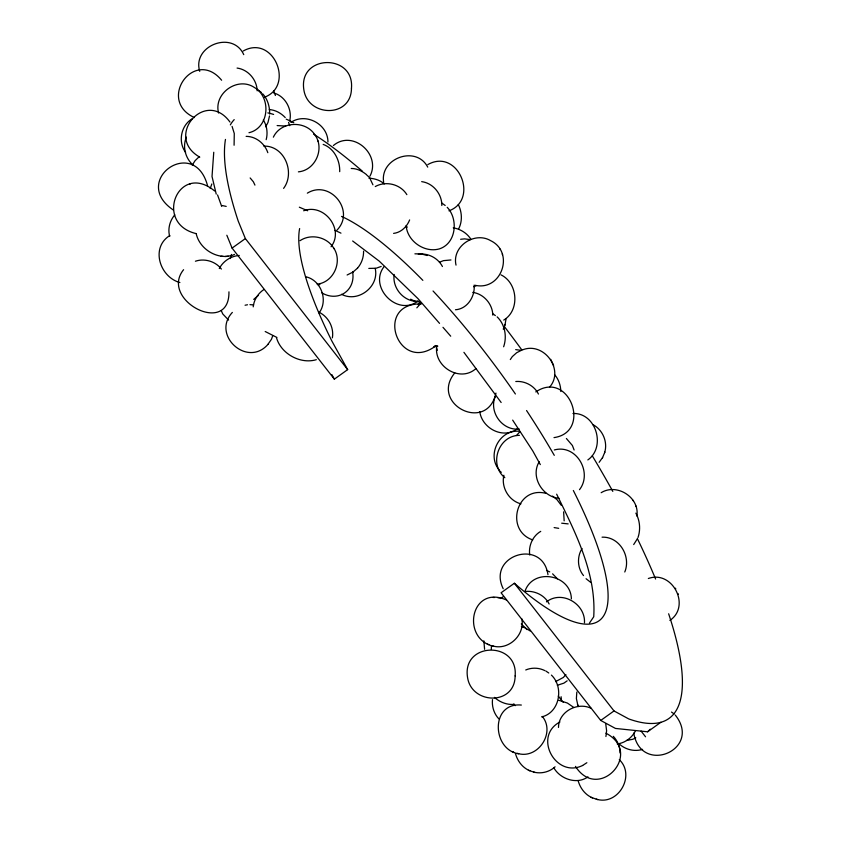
<?xml version="1.0" encoding="UTF-8"?>
<svg xmlns="http://www.w3.org/2000/svg" width="842" height="842" viewBox="0 0 842 842"><rect width="100%" height="100%" fill="white"/><g stroke="black" fill="none" stroke-linecap="round" stroke-linejoin="round"><path stroke-width="1.26" d="M383.689 182.504C379.395 158.285 416.127 144.866 427.725 167.116M394.161 274.46C392.077 288.311 404.192 302.246 418.306 301.331M352.682 272.155C355.629 290.764 338.01 302.352 321.897 292.89M491.318 649.456L491.423 645.719M564.161 520.851L563.624 511.852M228.95 291.837C229.613 337.021 159.138 299.889 183.588 269.693M332.38 337.842C334.116 327.443 328.391 316.634 318.855 312.161M213.752 152.255L212.026 176.494L216.226 194.102M576.823 692.05L576.381 698.555L577.854 705.27M636.868 516.02C639.878 497.475 616.891 482.855 601.167 492.707M363.586 251.158C363.702 257.41 361.555 263.525 357.429 268.24M289.701 120.995C292.479 109.418 285.364 96.209 273.776 92.967M503.884 475.277C500.979 487.371 508.894 500.779 520.956 503.842M253.21 306.856C253.958 299.836 258.052 293.311 263.988 289.49M558.478 727.446C558.604 711.711 577.275 701.712 590.989 708.238M605.924 736.508L606.608 730.772L605.756 724.099M436.882 345.567C432.914 366.06 459.879 383.089 475.909 368.607M504.947 325.096L506.063 318.771M604.588 452.775C608.019 442.134 602.777 429.778 592.905 424.6M492.496 699.597C491.739 706.501 493.98 713.732 498.79 718.794M234.087 145.234L234.276 133.489L232.076 126.374M269.514 115.975L267.977 122.448L265.714 126.763M495.97 393.109C487.065 433.714 429.283 403.897 454.806 372.88M503.632 346.778C507.147 336.632 505.011 324.412 497.127 316.855M637.973 537.575C640.741 529.586 639.941 520.556 635.857 513.157M624.775 571.992C631.216 556.509 619.554 536.449 602.062 537.175M495.433 396.14C488.392 411.643 502.221 430.988 519.198 429.01M266.177 139.656C267.924 133.173 267.019 125.69 263.325 120.027M186.398 137.13C182.251 146.75 185.408 158.401 193.197 165.232M231.487 254.431L230.15 258.547M210.216 188.524L211.847 183.935M272.713 335.769L271.482 339.242L267.872 344.431M369.975 176.125C381.384 154.454 352.703 129.247 333.4 145.519M599.125 462.321L602.609 457.48M503.242 329.159L505.221 324.423M602.462 457.848L604.861 452.101M492.57 645.909C508.463 650.792 525.229 634.9 521.777 618.754M517.335 753.337C537.649 759.873 555.815 732.824 542.322 716.437M596.262 799.142C618.165 806.131 635.868 775.366 619.291 759.663M409.622 219.93C406.991 226.709 401.055 232.56 393.603 233.381M458.701 228.74C462.563 221.288 462.026 211.974 458.29 204.564M539.248 461.711C530.123 476.498 542.374 496.959 559.046 498.285M525.019 591.147C533.144 567.603 570.876 574.297 571.381 598.872M582.075 548.542C576.886 556.646 577.328 568.108 583.517 575.581M637.247 538.985L633.689 544.563M384.173 266.504C368.07 286.922 397.487 317.013 417.948 301.004M283.596 188.387C295.395 172.768 284.638 145.624 263.872 146.098M192.271 165.085L195.112 160.633L199.344 156.559M579.496 489.686C592.894 472.509 576.265 443.797 554.299 449.975M319.013 312.982C328.517 300.615 321.17 280.218 305.93 276.797M273.355 137.172C280.891 121.059 305.699 120.164 315.024 134.994C324.865 148.75 315.371 170.294 298.405 171.852M510.315 359.555L512.273 356.64L516.63 352.745L521.808 350.104M549.5 387.267C564.929 369.764 543.7 341.231 522.419 349.914M635.31 731.098C631.784 737.96 624.911 742.981 617.249 743.949M589.453 623.091L593.726 616.786C596.42 573.086 575.318 532.355 556.657 494.18M174.799 214.836C169.8 220.72 167.579 228.929 169.705 236.434M219.288 268.535C223.172 261.094 230.929 256.084 239.275 255.452M337.01 230.087C355.829 210.753 329.832 179.251 307.341 193.155M331.074 246.759C344.557 229.192 323.949 203.027 303.657 210.774M506.368 599.967C470.541 584.138 460.595 639.194 493.896 646.361M521.345 705.049C490.297 702.175 491.844 749.727 518.672 753.779M418.19 304.667L420.379 302.204M416.832 307.835L420.063 304.194M516.472 435.514L519.714 431.872M565.919 674.631L563.372 677.442L555.562 681.631M433.641 347.399L435.503 345.525M573.339 490.507A250.106 64.171 54.4 0 1 514.367 583.253L501.074 592.768L600.725 720.457L615.449 728.435L647.593 731.793L650.298 729.183M320.349 283.638L318.318 285.406M232.35 312.424C211.121 335.148 247.527 368.101 268.019 344.304M669.885 620.417C691.177 606.135 672.453 569.729 648.34 578.517M347.115 274.997L352.945 272.103M253.705 299.394L258.431 295.342M352.714 272.292L357.576 268.114M300.026 240.686C311.003 233.234 327.612 236.991 334.021 248.685M555.067 766.82C549.426 772.072 540.985 774.082 533.596 772.051M169.821 235.55C150.286 247.548 159.759 277.071 179.893 282.544M559.93 721.994C532.628 736.382 555.909 778.671 582.632 765.473M299.636 228.55A250.106 64.171 54.4 0 0 331.885 341.073L347.651 369.627L334.358 379.142L232.087 248.095L245.369 238.581L238.212 221.057A370.238 94.999 54.4 0 1 225.467 139.425M600.725 720.457L614.018 710.943L628.732 718.921A370.238 94.999 54.4 0 0 668.643 613.786M647.593 731.793L660.886 722.278M503.737 320.076C520.04 310.424 517.809 282.933 501.032 274.892M535.786 391.919C569.16 369.406 592.252 432.03 554.004 437.619M587.842 459.921C606.177 447.07 596.178 412.633 572.981 413.485M546.49 601.872C561.782 589.832 585.643 603.872 584.464 622.764M567.171 680.831L563.887 683.146L557.351 685.262M214.647 190.987C178.43 161.148 153.212 223.572 196.333 233.644M587.958 776.871C576.833 784.839 560.435 779.155 553.868 767.915M434.03 347.136C397.045 372.08 374.122 302.783 421.4 303.93M517.588 428.673L514.388 430.778L509.568 432.462M540.732 531.365C532.649 536.007 528.323 545.911 529.755 555.036M500.453 598.525L503.411 596.578M582.59 765.504L586.863 762.705M192.313 118.711C181.03 125.216 177.704 141.951 185.608 152.307M381.184 266.451L376.132 268.24L368.807 268.419M635.805 737.855L632.805 739.276L626.49 740.476M290.858 122.406C305.73 112.27 327.98 124.006 327.948 141.993M225.203 256.494L231.487 255.694L234.56 254.4M189.524 184.335L190.176 184.061M243.201 51.025C273.292 34.048 295.068 85.926 264.377 97.272M427.799 164.59C457.89 147.624 479.666 199.491 448.965 210.837M375.269 186.556C385.847 180.577 400.539 184.198 406.854 194.649M439.429 262.262L443.45 260.652L450.954 259.957M248.979 132.72C269.272 127.984 271.703 97.24 254.273 87.41C237.465 76.212 213.352 93.546 218.594 113.038M473.636 286.722L476.025 285.838M525.745 669.979C531.786 667.38 539.006 667.643 544.858 670.632M541.68 716.9C559.709 712.69 564.151 687.188 551.426 675.105M195.418 261.22C204.522 258.105 215.552 261.346 221.383 269.051M316.35 359.681C300.415 364.502 281.039 353.777 276.523 337.821M642.593 749.369C634.426 751.959 625.132 749.569 618.965 743.686M245.075 305.225L247.506 304.772M228.319 256.284C214.173 257.999 199.217 247.685 196.197 233.644M230.571 255.863L231.487 255.694M317.16 284.133C333.558 282.459 342.799 261.704 333.758 248.095M455.469 309.761C467.415 308.961 475.256 296.373 474.12 285.133M519.398 435.356C498.338 435.335 488.518 464.647 504.832 477.698M277.134 125.574L285.701 126.068M460.637 239.275L464.616 238.875L470.289 239.633M518.767 431.241C498.938 429.673 486.36 455.722 499.527 470.299M509.221 432.567C495.822 435.398 481.54 425.084 479.761 411.591M434.177 346.409L437.819 346.167M513.325 704.449C506.368 704.817 499.569 701.965 494.422 697.376M418.327 254.284C427.894 252.758 437.966 257.968 442.429 266.514M414.906 253.831L421.137 253.874L427.157 255.526M515.799 381.51C524.913 380.742 534.354 385.794 538.438 394.035M525.261 591.463C534.765 590.431 544.869 595.273 549.142 603.988M221.014 256.273L223.119 256.378M493.033 597.431L494.507 597.515M497.759 597.694L499.622 597.809M222.351 205.564L226.203 206.406M246.127 136.362C255.905 136.362 264.777 143.55 267.819 152.686M351.23 168.484C356.819 168.379 362.018 171.042 366.281 174.452M249.948 304.636L253.642 304.92M561.688 523.198L568.171 523.892M368.975 178.22C374.501 178.451 380.163 180.125 384.268 183.945M237.086 68.065C248.074 69.486 256.957 79.779 257.157 90.81M421.684 181.64C433.093 183.093 442.061 194.081 441.808 205.501M472.741 292.395C483.729 293.816 492.612 304.109 492.812 315.14M515.683 349.63L521.356 350.388M546.247 493.433C516.388 485.35 504.495 530.428 532.702 539.89M475.077 285.28C501.548 291.321 515.009 252.358 490.623 240.644C474.572 231.097 451.67 246.474 456.017 265.114M269.251 109.565C275.387 109.976 281.07 113.112 285.238 117.554M554.131 527.587L558.699 528.334M558.825 700.302L567.382 703.049L573.57 707.301M453.259 227.803C460.353 229.035 466.942 233.066 470.867 239.17M299.342 207.195L307.646 210.763M420.253 302.236L414.569 301.068L410.675 299.205M521.377 626.648L524.934 627.722L530.207 630.984M341.578 294.311C358.134 303.131 379.574 286.448 375.174 268.335M276.892 337.442L265.198 331.516M487.371 644.141L488.897 644.646M512.147 751.559L513.662 752.074M515.483 753.622C517.462 761.052 522.672 767.936 529.923 770.788M578.149 780.713C580.138 788.144 585.348 795.037 592.589 797.879M528.408 770.272L534.923 772.503M591.073 797.363L597.599 799.595M323.181 144.403C334.137 148.35 340.094 160.475 339.705 171.663M605.935 733.193C644.014 753.169 598.599 802.626 575.475 766.378M546.511 570.434L549.731 571.886M335.084 230.392L340.957 233.15M545.89 671.063L548.763 673M194.449 117.585C156.496 100.23 194.565 47.373 221.614 80.232M173.305 209.984C129.889 180.714 194.365 135.025 207.595 185.893M199.775 157.138C163.758 136.741 205.374 88.084 229.971 122.048M406.002 226.224L407.339 227.13M671.495 712.058L674.21 713.984M228.592 320.086L222.741 313.929L221.235 310.551M441.682 202.943L445.186 205.469M257.084 89.378L261.462 92.536M492.738 313.708L495.37 315.592M521.272 623.911L526.997 629.584M352.651 240.991L379.195 261.104L418.064 298.721L439.545 323.37M566.392 438.503L572.402 445.502L574.107 449.996M552.499 496.106L556.951 499.611L561.182 505.221M586.074 578.717L590.495 582.201M552.605 573.844L557.404 578.812M558.225 696.092L563.224 702.302M500.19 471.257L501.264 472.351M442.976 327.317L450.712 336.19M250.148 177.957L253.347 181.746L254.937 185.114M641.12 731.119L645.551 736.792M245.369 238.581L347.651 369.627M514.367 583.253L614.018 710.943M675.295 715.09C702.723 749.454 641.025 775.956 633.763 733.108M613.313 736.329C617.544 740.781 620.07 746.78 620.028 752.937M447.207 207.311C458.543 219.152 456.269 243.433 439.387 248.885C424.589 253.158 407.339 241.18 406.191 225.845M554.573 374.648C558.646 379.216 560.73 385.425 560.804 391.498M262.609 93.736C267.693 99.156 269.829 106.724 269.619 114.038M463.921 352.335L501.158 402.497M513.831 703.817L515.157 705.67M512.662 420.116L532.786 450.954L540.322 464.605M217.562 194.965L221.688 206.437M243.748 54.635C232.529 29.902 191.892 45.805 199.733 71.338M331.832 374.574L334.358 379.142M503.2 588.737C486.718 555.194 542.543 537.817 547.963 574.676M633.142 500.337L633.489 501.053M635.763 505.821L636.068 506.452M675.431 588.169L675.779 588.895M678.052 593.663L678.357 594.294M499.611 248.558L499.959 249.285M502.242 254.042L502.548 254.673M553.604 365.439L550.679 359.313M317.644 140.477L317.95 141.109M577.454 704.438L578.486 706.575M370.28 179.188L372.932 184.808M273.703 90.999L275.397 95.483M288.543 122.353L289.743 125.679M226.835 235.244L232.087 248.095M435.84 345.883L437.324 350.304M484.603 649.308L483.845 640.836M561.13 696.734L561.246 698.997M230.34 124.89A370.238 94.999 54.4 0 1 234.202 119.617M267.84 112.881A370.238 94.999 54.4 0 1 273.608 114.428M286.227 119.164A370.238 94.999 54.4 0 1 293.784 122.732M313.592 134.11A370.238 94.999 54.4 0 1 362.46 171.273M366.702 174.989A370.238 94.999 54.4 0 1 369.901 177.83M504.379 326.57A370.238 94.999 54.4 0 1 521.64 349.651M592.326 455.88A370.238 94.999 54.4 0 1 612.808 491.391M637.394 538.648A370.238 94.999 54.4 0 1 655.592 579.033M341.547 216.415A250.106 64.171 54.4 0 1 422.852 280.354M433.051 290.995A250.106 64.171 54.4 0 1 515.399 393.993M526.566 410.538A250.106 64.171 54.4 0 1 554.278 455.343M351.461 88.357C351.24 118.354 307.53 117.101 303.815 89.526C298.457 54.246 354.587 53.33 351.461 88.357M515.136 675.894C514.925 705.901 471.215 704.638 467.489 677.063C462.132 641.793 518.262 640.878 515.136 675.894"/></g></svg>
